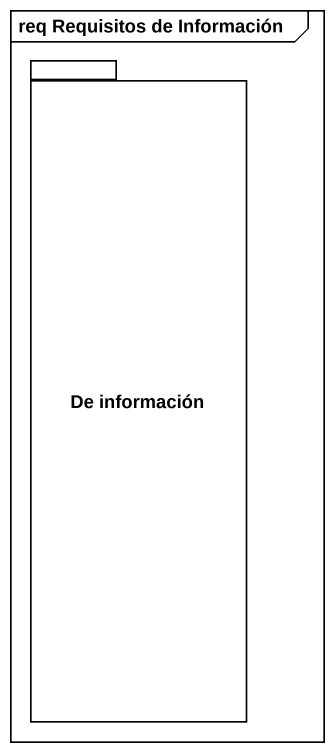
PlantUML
@startuml
mainframe req Requisitos de Información
package "De información" as De_información {
}
@enduml
